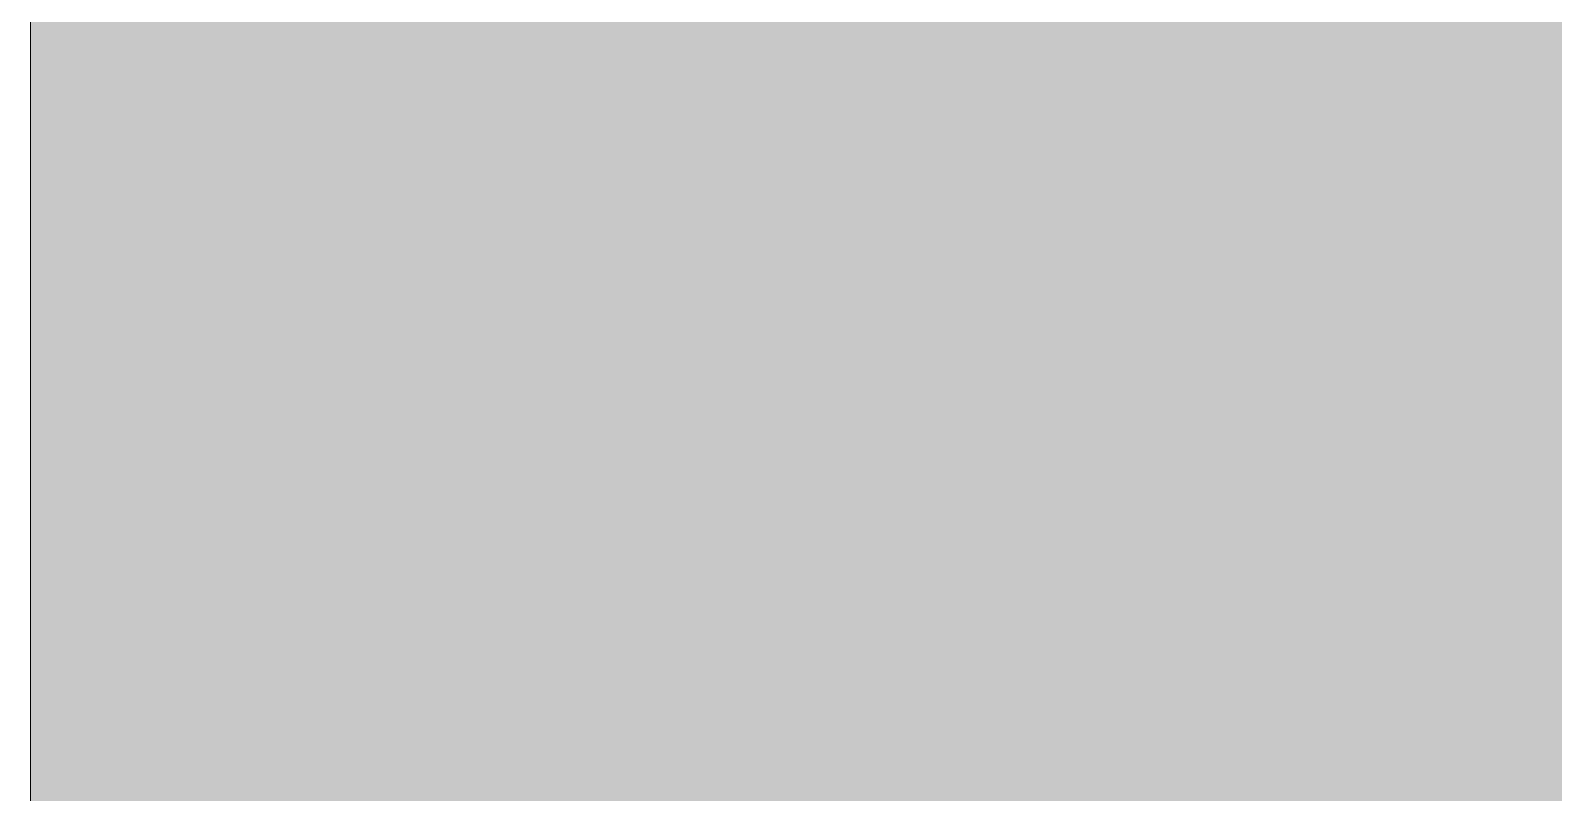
# Model space of a CAD drawing. Header units: millimetres. Extents: x 27500 to 33280, y -10980 to 420.
# Drawn here: x 28994.85 to 29039.13, y -6125.02 to -6102.86 of the extents above; entities that cross this region are included whole.
import ezdxf

# ---------------------------------------------------------------- set-up
doc = ezdxf.new("R2010")
doc.units = ezdxf.units.MM
for name, color, linetype, lineweight, true_color in [('CQEN_DETAIL', 7, 'Continuous', 5, 0x464d50), ('CQEN_HARDWARE', 7, 'Continuous', 5, 0x848c8f), ('CQEN_PLASTRON', 7, 'Continuous', 5, 0xd2d6d3)]:
    doc.layers.add(name, color=color, linetype=linetype, lineweight=lineweight, true_color=true_color)
doc.layers.add('LAYOUT_PARAMETERS', color=7, linetype='Continuous', plot=False)
doc.styles.add('LAYOUT_CONTACTOR_ARIAL', font='arial.ttf')
doc.styles.get("Standard").update_dxf_attribs({"font": 'arial.ttf'})

# ---------------------------------------------------------------- blocks, each defined once
blk = doc.blocks.new('SX_DYN_PLASTRON_KIT_G001')
at = {"layer": 'CQEN_HARDWARE'}
h = blk.add_hatch(color=256, dxfattribs=at)
h.paths.add_polyline_path([(5.5, 109), (18.712, 109), (18.933, 108.992), (19.153, 108.967), (19.37, 108.927), (19.584, 108.87), (19.793, 108.798), (19.996, 108.711), (20.193, 108.609), (20.381, 108.493), (20.56, 108.363), (20.729, 108.221), (20.887, 108.066), (29.5, 99), (30.4, 99), (30.4, 94), (29.5, 94), (29.5, 54), (30.4, 54), (30.4, 49), (29.5, 49), (20.887, 39.934), (20.729, 39.779), (20.56, 39.637), (20.381, 39.507), (20.193, 39.391), (19.996, 39.289), (19.793, 39.202), (19.584, 39.13), (19.37, 39.073), (19.153, 39.033), (18.933, 39.008), (18.712, 39), (5.5, 39), (5.265, 39.009), (5.031, 39.037), (4.8, 39.083), (4.573, 39.147), (4.352, 39.228), (4.138, 39.327), (3.933, 39.442), (3.737, 39.573), (3.552, 39.719), (3.379, 39.879), (3.219, 40.052), (3.073, 40.237), (2.942, 40.433), (2.827, 40.638), (2.728, 40.852), (2.647, 41.073), (2.583, 41.3), (2.537, 41.531), (2.509, 41.765), (2.5, 42), (2.5, 52.75), (5.397, 52.75), (5.397, 53.5), (4.647, 53.5), (4.647, 63.5), (17, 63.5), (17.235, 63.509), (17.469, 63.537), (17.7, 63.583), (17.927, 63.647), (18.148, 63.728), (18.362, 63.827), (18.567, 63.942), (18.763, 64.073), (18.948, 64.219), (19.121, 64.379), (19.281, 64.552), (19.427, 64.737), (19.558, 64.933), (19.673, 65.138), (19.772, 65.352), (19.853, 65.573), (19.917, 65.8), (19.963, 66.031), (19.991, 66.265), (20, 66.5), (20, 81.5), (19.991, 81.735), (19.963, 81.969), (19.917, 82.2), (19.853, 82.427), (19.772, 82.648), (19.673, 82.862), (19.558, 83.067), (19.427, 83.263), (19.281, 83.448), (19.121, 83.621), (18.948, 83.781), (18.763, 83.927), (18.567, 84.058), (18.362, 84.173), (18.148, 84.272), (17.927, 84.353), (17.7, 84.417), (17.469, 84.463), (17.235, 84.491), (17, 84.5), (4.647, 84.5), (4.647, 94.5), (5.397, 94.5), (5.397, 95.25), (2.5, 95.25), (2.5, 106), (2.509, 106.235), (2.537, 106.469), (2.583, 106.7), (2.647, 106.927), (2.728, 107.148), (2.827, 107.362), (2.942, 107.567), (3.073, 107.763), (3.219, 107.948), (3.379, 108.121), (3.552, 108.281), (3.737, 108.427), (3.933, 108.558), (4.138, 108.673), (4.352, 108.772), (4.573, 108.853), (4.8, 108.917), (5.031, 108.963), (5.265, 108.991)])
h.paths.add_polyline_path([(5.5, 99), (5.514, 98.647), (5.555, 98.296), (5.624, 97.949), (5.72, 97.609), (5.843, 97.278), (5.99, 96.957), (6.163, 96.649), (6.359, 96.355), (6.578, 96.077), (6.818, 95.818), (7.077, 95.578), (7.355, 95.359), (7.649, 95.163), (7.957, 94.99), (8.278, 94.843), (8.609, 94.72), (8.949, 94.624), (9.296, 94.555), (9.647, 94.514), (10, 94.5), (10.353, 94.514), (10.704, 94.555), (11.051, 94.624), (11.391, 94.72), (11.722, 94.843), (12.043, 94.99), (12.351, 95.163), (12.645, 95.359), (12.923, 95.578), (13.182, 95.818), (13.422, 96.077), (13.641, 96.355), (13.837, 96.649), (14.01, 96.957), (14.157, 97.278), (14.28, 97.609), (14.376, 97.949), (14.445, 98.296), (14.486, 98.647), (14.5, 99), (14.486, 99.353), (14.445, 99.704), (14.376, 100.051), (14.28, 100.391), (14.157, 100.722), (14.01, 101.043), (13.837, 101.351), (13.641, 101.645), (13.422, 101.923), (13.182, 102.182), (12.923, 102.422), (12.645, 102.641), (12.351, 102.837), (12.043, 103.01), (11.722, 103.157), (11.391, 103.28), (11.051, 103.376), (10.704, 103.445), (10.353, 103.486), (10, 103.5), (9.647, 103.486), (9.296, 103.445), (8.949, 103.376), (8.609, 103.28), (8.278, 103.157), (7.957, 103.01), (7.649, 102.837), (7.355, 102.641), (7.077, 102.422), (6.818, 102.182), (6.578, 101.923), (6.359, 101.645), (6.163, 101.351), (5.99, 101.043), (5.843, 100.722), (5.72, 100.391), (5.624, 100.051), (5.555, 99.704), (5.514, 99.353)], flags=0)
h.paths.add_polyline_path([(5.5, 49), (5.514, 48.647), (5.555, 48.296), (5.624, 47.949), (5.72, 47.609), (5.843, 47.278), (5.99, 46.957), (6.163, 46.649), (6.359, 46.355), (6.578, 46.077), (6.818, 45.818), (7.077, 45.578), (7.355, 45.359), (7.649, 45.163), (7.957, 44.99), (8.278, 44.843), (8.609, 44.72), (8.949, 44.624), (9.296, 44.555), (9.647, 44.514), (10, 44.5), (10.353, 44.514), (10.704, 44.555), (11.051, 44.624), (11.391, 44.72), (11.722, 44.843), (12.043, 44.99), (12.351, 45.163), (12.645, 45.359), (12.923, 45.578), (13.182, 45.818), (13.422, 46.077), (13.641, 46.355), (13.837, 46.649), (14.01, 46.957), (14.157, 47.278), (14.28, 47.609), (14.376, 47.949), (14.445, 48.296), (14.486, 48.647), (14.5, 49), (14.486, 49.353), (14.445, 49.704), (14.376, 50.051), (14.28, 50.391), (14.157, 50.722), (14.01, 51.043), (13.837, 51.351), (13.641, 51.645), (13.422, 51.923), (13.182, 52.182), (12.923, 52.422), (12.645, 52.641), (12.351, 52.837), (12.043, 53.01), (11.722, 53.157), (11.391, 53.28), (11.051, 53.376), (10.704, 53.445), (10.353, 53.486), (10, 53.5), (9.647, 53.486), (9.296, 53.445), (8.949, 53.376), (8.609, 53.28), (8.278, 53.157), (7.957, 53.01), (7.649, 52.837), (7.355, 52.641), (7.077, 52.422), (6.818, 52.182), (6.578, 51.923), (6.359, 51.645), (6.163, 51.351), (5.99, 51.043), (5.843, 50.722), (5.72, 50.391), (5.624, 50.051), (5.555, 49.704), (5.514, 49.353)], flags=0)
h = blk.add_hatch(color=256, dxfattribs=at)
h.paths.add_polyline_path([(29.5, 99), (20.887, 108.066), (20.729, 108.221), (20.56, 108.363), (20.381, 108.493), (20.193, 108.609), (19.996, 108.711), (19.793, 108.798), (19.584, 108.87), (19.37, 108.927), (19.153, 108.967), (18.933, 108.992), (18.712, 109), (5.5, 109), (5.265, 108.991), (5.031, 108.963), (4.8, 108.917), (4.573, 108.853), (4.352, 108.772), (4.138, 108.673), (3.933, 108.558), (3.737, 108.427), (3.552, 108.281), (3.379, 108.121), (3.219, 107.948), (3.073, 107.763), (2.942, 107.567), (2.827, 107.362), (2.728, 107.148), (2.647, 106.927), (2.583, 106.7), (2.537, 106.469), (2.509, 106.235), (2.5, 106), (2.5, 95.25), (5.397, 95.25), (5.397, 94.5), (4.647, 94.5), (4.647, 84.5), (17, 84.5), (17.235, 84.491), (17.469, 84.463), (17.7, 84.417), (17.927, 84.353), (18.148, 84.272), (18.362, 84.173), (18.567, 84.058), (18.763, 83.927), (18.948, 83.781), (19.121, 83.621), (19.281, 83.448), (19.427, 83.263), (19.558, 83.067), (19.673, 82.862), (19.772, 82.648), (19.853, 82.427), (19.917, 82.2), (19.963, 81.969), (19.991, 81.735), (20, 81.5), (20, 66.5), (19.991, 66.265), (19.963, 66.031), (19.917, 65.8), (19.853, 65.573), (19.772, 65.352), (19.673, 65.138), (19.558, 64.933), (19.427, 64.737), (19.281, 64.552), (19.121, 64.379), (18.948, 64.219), (18.763, 64.073), (18.567, 63.942), (18.362, 63.827), (18.148, 63.728), (17.927, 63.647), (17.7, 63.583), (17.469, 63.537), (17.235, 63.509), (17, 63.5), (4.647, 63.5), (4.647, 53.5), (5.397, 53.5), (5.397, 52.75), (2.5, 52.75), (2.5, 42), (2.509, 41.765), (2.537, 41.531), (2.583, 41.3), (2.647, 41.073), (2.728, 40.852), (2.827, 40.638), (2.942, 40.433), (3.073, 40.237), (3.219, 40.052), (3.379, 39.879), (3.552, 39.719), (3.737, 39.573), (3.933, 39.442), (4.138, 39.327), (4.352, 39.228), (4.573, 39.147), (4.8, 39.083), (5.031, 39.037), (5.265, 39.009), (5.5, 39), (18.712, 39), (18.933, 39.008), (19.153, 39.033), (19.37, 39.073), (19.584, 39.13), (19.793, 39.202), (19.996, 39.289), (20.193, 39.391), (20.381, 39.507), (20.56, 39.637), (20.729, 39.779), (20.887, 39.934), (29.5, 49), (30.4, 49), (30.4, 54), (29.5, 54), (29.5, 94), (30.4, 94), (30.4, 99)])
h.paths.add_polyline_path([(14.5, 99), (14.486, 98.647), (14.445, 98.296), (14.376, 97.949), (14.28, 97.609), (14.157, 97.278), (14.01, 96.957), (13.837, 96.649), (13.641, 96.355), (13.422, 96.077), (13.182, 95.818), (12.923, 95.578), (12.645, 95.359), (12.351, 95.163), (12.043, 94.99), (11.722, 94.843), (11.391, 94.72), (11.051, 94.624), (10.704, 94.555), (10.353, 94.514), (10, 94.5), (9.647, 94.514), (9.296, 94.555), (8.949, 94.624), (8.609, 94.72), (8.278, 94.843), (7.957, 94.99), (7.649, 95.163), (7.355, 95.359), (7.077, 95.578), (6.818, 95.818), (6.578, 96.077), (6.359, 96.355), (6.163, 96.649), (5.99, 96.957), (5.843, 97.278), (5.72, 97.609), (5.624, 97.949), (5.555, 98.296), (5.514, 98.647), (5.5, 99), (5.514, 99.353), (5.555, 99.704), (5.624, 100.051), (5.72, 100.391), (5.843, 100.722), (5.99, 101.043), (6.163, 101.351), (6.359, 101.645), (6.578, 101.923), (6.818, 102.182), (7.077, 102.422), (7.355, 102.641), (7.649, 102.837), (7.957, 103.01), (8.278, 103.157), (8.609, 103.28), (8.949, 103.376), (9.296, 103.445), (9.647, 103.486), (10, 103.5), (10.353, 103.486), (10.704, 103.445), (11.051, 103.376), (11.391, 103.28), (11.722, 103.157), (12.043, 103.01), (12.351, 102.837), (12.645, 102.641), (12.923, 102.422), (13.182, 102.182), (13.422, 101.923), (13.641, 101.645), (13.837, 101.351), (14.01, 101.043), (14.157, 100.722), (14.28, 100.391), (14.376, 100.051), (14.445, 99.704), (14.486, 99.353)], flags=0)
h.paths.add_polyline_path([(14.5, 49), (14.486, 48.647), (14.445, 48.296), (14.376, 47.949), (14.28, 47.609), (14.157, 47.278), (14.01, 46.957), (13.837, 46.649), (13.641, 46.355), (13.422, 46.077), (13.182, 45.818), (12.923, 45.578), (12.645, 45.359), (12.351, 45.163), (12.043, 44.99), (11.722, 44.843), (11.391, 44.72), (11.051, 44.624), (10.704, 44.555), (10.353, 44.514), (10, 44.5), (9.647, 44.514), (9.296, 44.555), (8.949, 44.624), (8.609, 44.72), (8.278, 44.843), (7.957, 44.99), (7.649, 45.163), (7.355, 45.359), (7.077, 45.578), (6.818, 45.818), (6.578, 46.077), (6.359, 46.355), (6.163, 46.649), (5.99, 46.957), (5.843, 47.278), (5.72, 47.609), (5.624, 47.949), (5.555, 48.296), (5.514, 48.647), (5.5, 49), (5.514, 49.353), (5.555, 49.704), (5.624, 50.051), (5.72, 50.391), (5.843, 50.722), (5.99, 51.043), (6.163, 51.351), (6.359, 51.645), (6.578, 51.923), (6.818, 52.182), (7.077, 52.422), (7.355, 52.641), (7.649, 52.837), (7.957, 53.01), (8.278, 53.157), (8.609, 53.28), (8.949, 53.376), (9.296, 53.445), (9.647, 53.486), (10, 53.5), (10.353, 53.486), (10.704, 53.445), (11.051, 53.376), (11.391, 53.28), (11.722, 53.157), (12.043, 53.01), (12.351, 52.837), (12.645, 52.641), (12.923, 52.422), (13.182, 52.182), (13.422, 51.923), (13.641, 51.645), (13.837, 51.351), (14.01, 51.043), (14.157, 50.722), (14.28, 50.391), (14.376, 50.051), (14.445, 49.704), (14.486, 49.353)], flags=0)
h = blk.add_hatch(color=256, dxfattribs=at)
h.paths.add_polyline_path([(6.705, 93.575), (4.87, 93.575), (4.87, 93.705), (4.868, 93.744), (4.864, 93.782), (4.856, 93.82), (4.846, 93.857), (4.833, 93.894), (4.817, 93.929), (4.798, 93.963), (4.776, 93.995), (4.752, 94.025), (4.726, 94.054), (4.698, 94.08), (4.668, 94.104), (4.636, 94.126), (4.602, 94.145), (4.567, 94.161), (4.531, 94.175), (4.494, 94.186), (4.456, 94.193), (4.417, 94.198), (4.417, 103.802), (4.456, 103.807), (4.494, 103.814), (4.531, 103.825), (4.567, 103.839), (4.602, 103.855), (4.636, 103.874), (4.668, 103.896), (4.698, 103.92), (4.726, 103.946), (4.752, 103.975), (4.776, 104.005), (4.798, 104.037), (4.817, 104.071), (4.833, 104.106), (4.846, 104.143), (4.856, 104.18), (4.864, 104.218), (4.868, 104.256), (4.87, 104.295), (4.87, 104.425), (6.705, 104.425), (6.755, 104.384), (6.808, 104.346), (6.864, 104.313), (6.922, 104.283), (6.982, 104.258), (7.043, 104.237), (7.106, 104.221), (7.17, 104.209), (7.235, 104.202), (7.3, 104.2), (7.369, 104.203), (7.438, 104.211), (7.505, 104.224), (7.572, 104.242), (7.637, 104.265), (7.7, 104.294), (7.761, 104.327), (7.819, 104.364), (7.873, 104.406), (7.925, 104.452), (7.973, 104.502), (8.017, 104.555), (8.056, 104.612), (8.091, 104.671), (8.122, 104.733), (8.137, 104.764), (8.155, 104.794), (8.175, 104.822), (8.197, 104.849), (8.22, 104.874), (8.246, 104.897), (8.274, 104.918), (8.303, 104.937), (8.333, 104.953), (8.364, 104.967), (8.397, 104.979), (8.43, 104.988), (8.464, 104.995), (8.498, 104.999), (8.533, 105), (11.467, 105), (11.502, 104.999), (11.536, 104.995), (11.57, 104.988), (11.603, 104.979), (11.636, 104.967), (11.667, 104.953), (11.697, 104.937), (11.726, 104.918), (11.754, 104.897), (11.78, 104.874), (11.803, 104.849), (11.825, 104.822), (11.845, 104.794), (11.863, 104.764), (11.878, 104.733), (11.909, 104.671), (11.944, 104.612), (11.983, 104.555), (12.027, 104.502), (12.075, 104.452), (12.127, 104.406), (12.181, 104.364), (12.239, 104.327), (12.3, 104.294), (12.363, 104.265), (12.428, 104.242), (12.495, 104.224), (12.562, 104.211), (12.631, 104.203), (12.7, 104.2), (12.765, 104.202), (12.83, 104.209), (12.894, 104.221), (12.957, 104.237), (13.018, 104.258), (13.078, 104.283), (13.136, 104.313), (13.192, 104.346), (13.245, 104.384), (13.295, 104.425), (15.13, 104.425), (15.13, 104.295), (15.132, 104.256), (15.136, 104.218), (15.144, 104.18), (15.154, 104.143), (15.167, 104.106), (15.183, 104.071), (15.202, 104.037), (15.224, 104.005), (15.248, 103.975), (15.274, 103.946), (15.302, 103.92), (15.332, 103.896), (15.364, 103.874), (15.398, 103.855), (15.433, 103.839), (15.469, 103.825), (15.506, 103.814), (15.544, 103.807), (15.583, 103.802), (15.583, 94.198), (15.544, 94.193), (15.506, 94.186), (15.469, 94.175), (15.433, 94.161), (15.398, 94.145), (15.364, 94.126), (15.332, 94.104), (15.302, 94.08), (15.274, 94.054), (15.248, 94.025), (15.224, 93.995), (15.202, 93.963), (15.183, 93.929), (15.167, 93.894), (15.154, 93.857), (15.144, 93.82), (15.136, 93.782), (15.132, 93.744), (15.13, 93.705), (15.13, 93.575), (13.295, 93.575), (13.241, 93.619), (13.183, 93.659), (13.122, 93.695), (13.059, 93.725), (12.994, 93.751), (12.926, 93.771), (12.858, 93.786), (12.788, 93.796), (12.718, 93.8), (12.648, 93.798), (12.578, 93.792), (12.509, 93.779), (12.441, 93.762), (12.374, 93.739), (12.31, 93.711), (12.248, 93.678), (12.188, 93.64), (12.132, 93.598), (12.079, 93.552), (12.031, 93.501), (11.986, 93.447), (11.945, 93.39), (11.909, 93.33), (11.878, 93.267), (11.863, 93.236), (11.845, 93.206), (11.825, 93.178), (11.803, 93.151), (11.78, 93.126), (11.754, 93.103), (11.726, 93.082), (11.697, 93.063), (11.667, 93.047), (11.636, 93.033), (11.603, 93.021), (11.57, 93.012), (11.536, 93.005), (11.502, 93.001), (11.467, 93), (8.533, 93), (8.498, 93.001), (8.464, 93.005), (8.43, 93.012), (8.397, 93.021), (8.364, 93.033), (8.333, 93.047), (8.303, 93.063), (8.274, 93.082), (8.246, 93.103), (8.22, 93.126), (8.197, 93.151), (8.175, 93.178), (8.155, 93.206), (8.137, 93.236), (8.122, 93.267), (8.091, 93.33), (8.055, 93.39), (8.014, 93.447), (7.969, 93.501), (7.921, 93.552), (7.868, 93.598), (7.812, 93.64), (7.752, 93.678), (7.69, 93.711), (7.626, 93.739), (7.559, 93.762), (7.491, 93.779), (7.422, 93.792), (7.352, 93.798), (7.282, 93.8), (7.212, 93.796), (7.142, 93.786), (7.074, 93.771), (7.006, 93.751), (6.941, 93.725), (6.878, 93.695), (6.817, 93.659), (6.759, 93.619)])
h.paths.add_polyline_path([(10, 102.3), (9.741, 102.29), (9.484, 102.259), (9.23, 102.209), (8.98, 102.138), (8.737, 102.049), (8.502, 101.94), (8.276, 101.814), (8.06, 101.67), (7.857, 101.509), (7.667, 101.333), (7.491, 101.143), (7.33, 100.94), (7.186, 100.724), (7.06, 100.498), (6.951, 100.263), (6.862, 100.02), (6.791, 99.77), (6.741, 99.516), (6.71, 99.259), (6.7, 99), (6.71, 98.741), (6.741, 98.484), (6.791, 98.23), (6.862, 97.98), (6.951, 97.737), (7.06, 97.502), (7.186, 97.276), (7.33, 97.06), (7.491, 96.857), (7.667, 96.667), (7.857, 96.491), (8.06, 96.33), (8.276, 96.186), (8.502, 96.06), (8.737, 95.951), (8.98, 95.862), (9.23, 95.791), (9.484, 95.741), (9.741, 95.71), (10, 95.7), (10.259, 95.71), (10.516, 95.741), (10.77, 95.791), (11.02, 95.862), (11.263, 95.951), (11.498, 96.06), (11.724, 96.186), (11.94, 96.33), (12.143, 96.491), (12.333, 96.667), (12.509, 96.857), (12.67, 97.06), (12.814, 97.276), (12.94, 97.502), (13.049, 97.737), (13.138, 97.98), (13.209, 98.23), (13.259, 98.484), (13.29, 98.741), (13.3, 99), (13.29, 99.259), (13.259, 99.516), (13.209, 99.77), (13.138, 100.02), (13.049, 100.263), (12.94, 100.498), (12.814, 100.724), (12.67, 100.94), (12.509, 101.143), (12.333, 101.333), (12.143, 101.509), (11.94, 101.67), (11.724, 101.814), (11.498, 101.94), (11.263, 102.049), (11.02, 102.138), (10.77, 102.209), (10.516, 102.259), (10.259, 102.29)], flags=0)
h = blk.add_hatch(color=256, dxfattribs=at)
h.paths.add_polyline_path([(4.417, 94.198), (4.456, 94.193), (4.494, 94.186), (4.531, 94.175), (4.567, 94.161), (4.602, 94.145), (4.636, 94.126), (4.668, 94.104), (4.698, 94.08), (4.726, 94.054), (4.752, 94.025), (4.776, 93.995), (4.798, 93.963), (4.817, 93.929), (4.833, 93.894), (4.846, 93.857), (4.856, 93.82), (4.864, 93.782), (4.868, 93.744), (4.87, 93.705), (4.87, 93.575), (6.705, 93.575), (6.759, 93.619), (6.817, 93.659), (6.878, 93.695), (6.941, 93.725), (7.006, 93.751), (7.074, 93.771), (7.142, 93.786), (7.212, 93.796), (7.282, 93.8), (7.352, 93.798), (7.422, 93.792), (7.491, 93.779), (7.559, 93.762), (7.626, 93.739), (7.69, 93.711), (7.752, 93.678), (7.812, 93.64), (7.868, 93.598), (7.921, 93.552), (7.969, 93.501), (8.014, 93.447), (8.055, 93.39), (8.091, 93.33), (8.122, 93.267), (8.137, 93.236), (8.155, 93.206), (8.175, 93.178), (8.197, 93.151), (8.22, 93.126), (8.246, 93.103), (8.274, 93.082), (8.303, 93.063), (8.333, 93.047), (8.364, 93.033), (8.397, 93.021), (8.43, 93.012), (8.464, 93.005), (8.498, 93.001), (8.533, 93), (11.467, 93), (11.502, 93.001), (11.536, 93.005), (11.57, 93.012), (11.603, 93.021), (11.636, 93.033), (11.667, 93.047), (11.697, 93.063), (11.726, 93.082), (11.754, 93.103), (11.78, 93.126), (11.803, 93.151), (11.825, 93.178), (11.845, 93.206), (11.863, 93.236), (11.878, 93.267), (11.909, 93.33), (11.945, 93.39), (11.986, 93.447), (12.031, 93.501), (12.079, 93.552), (12.132, 93.598), (12.188, 93.64), (12.248, 93.678), (12.31, 93.711), (12.374, 93.739), (12.441, 93.762), (12.509, 93.779), (12.578, 93.792), (12.648, 93.798), (12.718, 93.8), (12.788, 93.796), (12.858, 93.786), (12.926, 93.771), (12.994, 93.751), (13.059, 93.725), (13.122, 93.695), (13.183, 93.659), (13.241, 93.619), (13.295, 93.575), (15.13, 93.575), (15.13, 93.705), (15.132, 93.744), (15.136, 93.782), (15.144, 93.82), (15.154, 93.857), (15.167, 93.894), (15.183, 93.929), (15.202, 93.963), (15.224, 93.995), (15.248, 94.025), (15.274, 94.054), (15.302, 94.08), (15.332, 94.104), (15.364, 94.126), (15.398, 94.145), (15.433, 94.161), (15.469, 94.175), (15.506, 94.186), (15.544, 94.193), (15.583, 94.198), (15.583, 103.802), (15.544, 103.807), (15.506, 103.814), (15.469, 103.825), (15.433, 103.839), (15.398, 103.855), (15.364, 103.874), (15.332, 103.896), (15.302, 103.92), (15.274, 103.946), (15.248, 103.975), (15.224, 104.005), (15.202, 104.037), (15.183, 104.071), (15.167, 104.106), (15.154, 104.143), (15.144, 104.18), (15.136, 104.218), (15.132, 104.256), (15.13, 104.295), (15.13, 104.425), (13.295, 104.425), (13.245, 104.384), (13.192, 104.346), (13.136, 104.313), (13.078, 104.283), (13.018, 104.258), (12.957, 104.237), (12.894, 104.221), (12.83, 104.209), (12.765, 104.202), (12.7, 104.2), (12.631, 104.203), (12.562, 104.211), (12.495, 104.224), (12.428, 104.242), (12.363, 104.265), (12.3, 104.294), (12.239, 104.327), (12.181, 104.364), (12.127, 104.406), (12.075, 104.452), (12.027, 104.502), (11.983, 104.555), (11.944, 104.612), (11.909, 104.671), (11.878, 104.733), (11.863, 104.764), (11.845, 104.794), (11.825, 104.822), (11.803, 104.849), (11.78, 104.874), (11.754, 104.897), (11.726, 104.918), (11.697, 104.937), (11.667, 104.953), (11.636, 104.967), (11.603, 104.979), (11.57, 104.988), (11.536, 104.995), (11.502, 104.999), (11.467, 105), (8.533, 105), (8.498, 104.999), (8.464, 104.995), (8.43, 104.988), (8.397, 104.979), (8.364, 104.967), (8.333, 104.953), (8.303, 104.937), (8.274, 104.918), (8.246, 104.897), (8.22, 104.874), (8.197, 104.849), (8.175, 104.822), (8.155, 104.794), (8.137, 104.764), (8.122, 104.733), (8.091, 104.671), (8.056, 104.612), (8.017, 104.555), (7.973, 104.502), (7.925, 104.452), (7.873, 104.406), (7.819, 104.364), (7.761, 104.327), (7.7, 104.294), (7.637, 104.265), (7.572, 104.242), (7.505, 104.224), (7.438, 104.211), (7.369, 104.203), (7.3, 104.2), (7.235, 104.202), (7.17, 104.209), (7.106, 104.221), (7.043, 104.237), (6.982, 104.258), (6.922, 104.283), (6.864, 104.313), (6.808, 104.346), (6.755, 104.384), (6.705, 104.425), (4.87, 104.425), (4.87, 104.295), (4.868, 104.256), (4.864, 104.218), (4.856, 104.18), (4.846, 104.143), (4.833, 104.106), (4.817, 104.071), (4.798, 104.037), (4.776, 104.005), (4.752, 103.975), (4.726, 103.946), (4.698, 103.92), (4.668, 103.896), (4.636, 103.874), (4.602, 103.855), (4.567, 103.839), (4.531, 103.825), (4.494, 103.814), (4.456, 103.807), (4.417, 103.802)])
h.paths.add_polyline_path([(10, 95.7), (9.741, 95.71), (9.484, 95.741), (9.23, 95.791), (8.98, 95.862), (8.737, 95.951), (8.502, 96.06), (8.276, 96.186), (8.06, 96.33), (7.857, 96.491), (7.667, 96.667), (7.491, 96.857), (7.33, 97.06), (7.186, 97.276), (7.06, 97.502), (6.951, 97.737), (6.862, 97.98), (6.791, 98.23), (6.741, 98.484), (6.71, 98.741), (6.7, 99), (6.71, 99.259), (6.741, 99.516), (6.791, 99.77), (6.862, 100.02), (6.951, 100.263), (7.06, 100.498), (7.186, 100.724), (7.33, 100.94), (7.491, 101.143), (7.667, 101.333), (7.857, 101.509), (8.06, 101.67), (8.276, 101.814), (8.502, 101.94), (8.737, 102.049), (8.98, 102.138), (9.23, 102.209), (9.484, 102.259), (9.741, 102.29), (10, 102.3), (10.259, 102.29), (10.516, 102.259), (10.77, 102.209), (11.02, 102.138), (11.263, 102.049), (11.498, 101.94), (11.724, 101.814), (11.94, 101.67), (12.143, 101.509), (12.333, 101.333), (12.509, 101.143), (12.67, 100.94), (12.814, 100.724), (12.94, 100.498), (13.049, 100.263), (13.138, 100.02), (13.209, 99.77), (13.259, 99.516), (13.29, 99.259), (13.3, 99), (13.29, 98.741), (13.259, 98.484), (13.209, 98.23), (13.138, 97.98), (13.049, 97.737), (12.94, 97.502), (12.814, 97.276), (12.67, 97.06), (12.509, 96.857), (12.333, 96.667), (12.143, 96.491), (11.94, 96.33), (11.724, 96.186), (11.498, 96.06), (11.263, 95.951), (11.02, 95.862), (10.77, 95.791), (10.516, 95.741), (10.259, 95.71)], flags=0)
for points in [[(6.406, 105), (4.87, 105), (4.87, 104.55), (6.588, 104.55), (6.552, 104.6), (6.519, 104.652), (6.491, 104.706), (6.466, 104.762), (6.445, 104.82), (6.428, 104.879), (6.414, 104.939)], [(13.412, 104.55), (15.13, 104.55), (15.13, 105), (13.594, 105), (13.586, 104.939), (13.572, 104.879), (13.555, 104.82), (13.534, 104.762), (13.509, 104.706), (13.481, 104.652), (13.448, 104.6)], [(5.738, 95.052), (5.738, 102.948), (4.362, 103.8), (4.125, 103.8), (4.125, 94.2), (4.362, 94.2)], [(14.263, 102.948), (14.263, 95.052), (15.638, 94.2), (15.875, 94.2), (15.875, 103.8), (15.638, 103.8)], [(5.738, 102.876), (5.738, 95.124), (3.9, 95.124), (3.9, 102.876)], [(3.9, 102.85), (3.9, 95.15), (5.738, 95.15), (5.738, 102.85)], [(16.1, 102.876), (16.1, 95.124), (14.263, 95.124), (14.263, 102.876)], [(14.263, 102.85), (14.263, 95.15), (16.1, 95.15), (16.1, 102.85)], [(9.731, 101.431), (9.923, 101.444), (10.115, 101.443), (10.306, 101.426), (10.496, 101.395), (10.682, 101.348), (10.864, 101.288), (11.041, 101.213), (11.211, 101.124), (11.374, 101.023), (11.529, 100.909), (11.674, 100.783), (11.809, 100.646), (11.932, 100.499), (12.044, 100.343), (12.143, 100.178), (12.229, 100.007), (12.301, 99.829), (12.359, 99.646), (12.402, 99.458), (12.431, 99.269), (12.444, 99.077), (12.443, 98.885), (12.426, 98.694), (12.395, 98.504), (12.348, 98.318), (12.288, 98.136), (12.213, 97.959), (12.124, 97.789), (12.023, 97.626), (11.909, 97.471), (11.783, 97.326), (11.646, 97.191), (11.499, 97.068), (11.343, 96.956), (11.178, 96.857), (11.007, 96.771), (10.829, 96.699), (10.646, 96.641), (10.458, 96.598), (10.269, 96.569), (10.077, 96.556), (9.885, 96.557), (9.694, 96.574), (9.504, 96.605), (9.318, 96.652), (9.136, 96.712), (8.959, 96.787), (8.789, 96.876), (8.626, 96.977), (8.471, 97.091), (8.326, 97.217), (8.191, 97.354), (8.068, 97.501), (7.956, 97.657), (7.857, 97.822), (7.771, 97.993), (7.699, 98.171), (7.641, 98.354), (7.598, 98.542), (7.569, 98.731), (7.556, 98.923), (7.557, 99.115), (7.574, 99.306), (7.605, 99.496), (7.652, 99.682), (7.712, 99.864), (7.787, 100.041), (7.876, 100.211), (7.977, 100.374), (8.091, 100.529), (8.217, 100.674), (8.354, 100.809), (8.501, 100.932), (8.657, 101.044), (8.822, 101.143), (8.993, 101.229), (9.171, 101.301), (9.354, 101.359), (9.542, 101.402)], [(32.5, 52), (32.5, 96), (31, 96), (31, 52)], [(31, 94), (32.5, 94), (32.5, 89), (31, 89)], [(6.588, 93.45), (4.87, 93.45), (4.87, 93), (6.406, 93), (6.414, 93.061), (6.428, 93.121), (6.445, 93.18), (6.466, 93.238), (6.491, 93.294), (6.519, 93.348), (6.552, 93.4)], [(13.594, 93), (15.13, 93), (15.13, 93.45), (13.412, 93.45), (13.448, 93.4), (13.481, 93.348), (13.509, 93.294), (13.534, 93.238), (13.555, 93.18), (13.572, 93.121), (13.586, 93.061)], [(880.253, 91.5), (880.253, 88.5), (5.253, 88.5), (5.253, 91.5)], [(880.253, 88.5), (880.253, 91.5), (5.253, 91.5), (5.253, 88.5)]]:
    blk.add_hatch(color=256, dxfattribs=at).paths.add_polyline_path(points)
h = blk.add_hatch(color=256, dxfattribs=at)
h.paths.add_polyline_path([(10.635, 93.25), (11.085, 93.318), (11.527, 93.42), (11.96, 93.557), (12.381, 93.728), (12.787, 93.931), (13.177, 94.165), (13.546, 94.429), (13.894, 94.722), (14.217, 95.04), (14.515, 95.383), (14.785, 95.749), (15.025, 96.134), (15.235, 96.537), (15.412, 96.956), (15.555, 97.387), (15.665, 97.827), (15.739, 98.276), (15.779, 98.728), (15.782, 99.182), (15.75, 99.635), (15.682, 100.085), (15.58, 100.527), (15.443, 100.96), (15.272, 101.381), (15.069, 101.787), (14.835, 102.177), (14.571, 102.546), (14.278, 102.894), (13.96, 103.217), (13.617, 103.515), (13.251, 103.785), (12.866, 104.025), (12.463, 104.235), (12.044, 104.412), (11.613, 104.555), (11.173, 104.665), (10.724, 104.739), (10.272, 104.779), (9.818, 104.782), (9.365, 104.75), (8.915, 104.682), (8.473, 104.58), (8.04, 104.443), (7.619, 104.272), (7.213, 104.069), (6.823, 103.835), (6.454, 103.571), (6.106, 103.278), (5.783, 102.96), (5.485, 102.617), (5.215, 102.251), (4.975, 101.866), (4.765, 101.463), (4.588, 101.044), (4.445, 100.613), (4.335, 100.173), (4.261, 99.724), (4.221, 99.272), (4.218, 98.818), (4.25, 98.365), (4.318, 97.915), (4.42, 97.473), (4.557, 97.04), (4.728, 96.619), (4.931, 96.213), (5.165, 95.823), (5.429, 95.454), (5.722, 95.106), (6.04, 94.783), (6.383, 94.485), (6.749, 94.215), (7.134, 93.975), (7.537, 93.765), (7.956, 93.588), (8.387, 93.445), (8.827, 93.335), (9.276, 93.261), (9.728, 93.221), (10.182, 93.218)])
h.paths.add_polyline_path([(12.783, 99.308), (12.774, 99.261), (12.739, 99.21), (12.682, 99.156), (12.607, 99.097), (12.518, 99.033), (12.418, 98.964), (12.311, 98.888), (12.2, 98.807), (12.09, 98.719), (11.984, 98.624), (11.886, 98.521), (11.8, 98.41), (11.729, 98.291), (11.677, 98.164), (11.643, 98.029), (11.625, 97.889), (11.62, 97.747), (11.624, 97.605), (11.636, 97.465), (11.652, 97.331), (11.669, 97.204), (11.686, 97.087), (11.697, 96.982), (11.702, 96.892), (11.697, 96.819), (11.678, 96.767), (11.645, 96.736), (11.594, 96.728), (11.528, 96.739), (11.448, 96.765), (11.355, 96.805), (11.252, 96.853), (11.139, 96.906), (11.017, 96.962), (10.89, 97.016), (10.757, 97.065), (10.62, 97.106), (10.482, 97.135), (10.343, 97.149), (10.205, 97.145), (10.069, 97.119), (9.937, 97.075), (9.808, 97.016), (9.684, 96.947), (9.565, 96.87), (9.452, 96.789), (9.346, 96.708), (9.247, 96.631), (9.157, 96.562), (9.075, 96.503), (9.002, 96.46), (8.94, 96.434), (8.889, 96.431), (8.85, 96.454), (8.82, 96.502), (8.799, 96.571), (8.784, 96.66), (8.773, 96.765), (8.763, 96.883), (8.752, 97.011), (8.738, 97.145), (8.719, 97.284), (8.693, 97.424), (8.657, 97.561), (8.609, 97.694), (8.546, 97.818), (8.468, 97.931), (8.372, 98.032), (8.264, 98.121), (8.146, 98.2), (8.022, 98.269), (7.895, 98.331), (7.77, 98.387), (7.649, 98.437), (7.536, 98.482), (7.434, 98.525), (7.348, 98.566), (7.281, 98.607), (7.236, 98.649), (7.217, 98.692), (7.226, 98.739), (7.261, 98.79), (7.318, 98.844), (7.393, 98.903), (7.482, 98.967), (7.582, 99.036), (7.689, 99.112), (7.8, 99.193), (7.91, 99.281), (8.016, 99.376), (8.114, 99.479), (8.2, 99.59), (8.271, 99.709), (8.323, 99.836), (8.357, 99.971), (8.375, 100.111), (8.38, 100.253), (8.376, 100.395), (8.364, 100.535), (8.348, 100.669), (8.331, 100.796), (8.314, 100.913), (8.303, 101.018), (8.298, 101.108), (8.303, 101.181), (8.322, 101.233), (8.355, 101.264), (8.406, 101.272), (8.472, 101.261), (8.552, 101.235), (8.645, 101.195), (8.748, 101.147), (8.861, 101.094), (8.983, 101.038), (9.11, 100.984), (9.243, 100.935), (9.38, 100.894), (9.518, 100.865), (9.657, 100.851), (9.795, 100.855), (9.931, 100.881), (10.063, 100.925), (10.192, 100.984), (10.316, 101.053), (10.435, 101.13), (10.548, 101.211), (10.654, 101.292), (10.753, 101.369), (10.843, 101.438), (10.925, 101.497), (10.998, 101.54), (11.06, 101.566), (11.111, 101.569), (11.15, 101.546), (11.18, 101.498), (11.201, 101.429), (11.216, 101.34), (11.227, 101.235), (11.237, 101.117), (11.248, 100.989), (11.262, 100.855), (11.281, 100.716), (11.307, 100.576), (11.343, 100.439), (11.391, 100.306), (11.454, 100.182), (11.532, 100.069), (11.628, 99.968), (11.736, 99.879), (11.854, 99.8), (11.978, 99.731), (12.105, 99.669), (12.23, 99.613), (12.351, 99.563), (12.464, 99.518), (12.566, 99.475), (12.652, 99.434), (12.719, 99.393), (12.764, 99.351)], flags=0)
h = blk.add_hatch(color=256, dxfattribs=at)
h.paths.add_polyline_path([(4.308, 94.987), (4.308, 103.013), (4.321, 103.084), (4.339, 103.153), (4.363, 103.221), (4.392, 103.286), (4.426, 103.349), (4.465, 103.409), (4.509, 103.466), (4.557, 103.519), (4.609, 103.569), (4.665, 103.613), (4.724, 103.654), (4.786, 103.689), (4.851, 103.72), (4.918, 103.745), (4.987, 103.764), (5.057, 103.779), (5.128, 103.787), (5.2, 103.79), (14.8, 103.79), (14.872, 103.787), (14.943, 103.779), (15.013, 103.764), (15.082, 103.745), (15.149, 103.72), (15.214, 103.689), (15.276, 103.654), (15.335, 103.613), (15.391, 103.569), (15.443, 103.519), (15.491, 103.466), (15.535, 103.409), (15.574, 103.349), (15.608, 103.286), (15.637, 103.221), (15.661, 103.153), (15.679, 103.084), (15.692, 103.013), (15.692, 94.987), (15.679, 94.916), (15.661, 94.847), (15.637, 94.779), (15.608, 94.714), (15.574, 94.651), (15.535, 94.591), (15.491, 94.534), (15.443, 94.481), (15.391, 94.431), (15.335, 94.387), (15.276, 94.346), (15.214, 94.311), (15.149, 94.28), (15.082, 94.255), (15.013, 94.236), (14.943, 94.221), (14.872, 94.213), (14.8, 94.21), (5.2, 94.21), (5.128, 94.213), (5.057, 94.221), (4.987, 94.236), (4.918, 94.255), (4.851, 94.28), (4.786, 94.311), (4.724, 94.346), (4.665, 94.387), (4.609, 94.431), (4.557, 94.481), (4.509, 94.534), (4.465, 94.591), (4.426, 94.651), (4.392, 94.714), (4.363, 94.779), (4.339, 94.847), (4.321, 94.916)])
h.paths.add_polyline_path([(10, 96.042), (10.232, 96.051), (10.463, 96.078), (10.691, 96.123), (10.914, 96.186), (11.132, 96.267), (11.343, 96.364), (11.546, 96.477), (11.739, 96.607), (11.921, 96.75), (12.092, 96.908), (12.25, 97.079), (12.393, 97.261), (12.523, 97.454), (12.636, 97.657), (12.733, 97.868), (12.814, 98.086), (12.877, 98.309), (12.922, 98.537), (12.949, 98.768), (12.959, 99), (12.949, 99.232), (12.922, 99.463), (12.877, 99.691), (12.814, 99.914), (12.733, 100.132), (12.636, 100.343), (12.523, 100.546), (12.393, 100.739), (12.25, 100.921), (12.092, 101.092), (11.921, 101.25), (11.739, 101.393), (11.546, 101.523), (11.343, 101.636), (11.132, 101.733), (10.914, 101.814), (10.691, 101.877), (10.463, 101.922), (10.232, 101.949), (10, 101.959), (9.768, 101.949), (9.537, 101.922), (9.309, 101.877), (9.086, 101.814), (8.868, 101.733), (8.657, 101.636), (8.454, 101.523), (8.261, 101.393), (8.079, 101.25), (7.908, 101.092), (7.75, 100.921), (7.607, 100.739), (7.477, 100.546), (7.364, 100.343), (7.267, 100.132), (7.186, 99.914), (7.123, 99.691), (7.078, 99.463), (7.051, 99.232), (7.042, 99), (7.051, 98.768), (7.078, 98.537), (7.123, 98.309), (7.186, 98.086), (7.267, 97.868), (7.364, 97.657), (7.477, 97.454), (7.607, 97.261), (7.75, 97.079), (7.908, 96.908), (8.079, 96.75), (8.261, 96.607), (8.454, 96.477), (8.657, 96.364), (8.868, 96.267), (9.086, 96.186), (9.309, 96.123), (9.537, 96.078), (9.768, 96.051)], flags=0)
h = blk.add_hatch(color=256, dxfattribs=at)
h.paths.add_polyline_path([(5.2, 103.79), (5.128, 103.787), (5.057, 103.779), (4.987, 103.764), (4.918, 103.745), (4.85, 103.719), (4.785, 103.689), (4.723, 103.653), (4.664, 103.613), (5.738, 102.948), (5.738, 95.052), (4.664, 94.387), (4.723, 94.347), (4.785, 94.311), (4.85, 94.281), (4.918, 94.255), (4.987, 94.236), (5.057, 94.221), (5.128, 94.213), (5.2, 94.21), (14.8, 94.21), (14.872, 94.213), (14.943, 94.221), (15.013, 94.236), (15.082, 94.255), (15.15, 94.281), (15.215, 94.311), (15.277, 94.347), (15.336, 94.387), (14.263, 95.052), (14.263, 102.948), (15.336, 103.613), (15.277, 103.653), (15.215, 103.689), (15.15, 103.719), (15.082, 103.745), (15.013, 103.764), (14.943, 103.779), (14.872, 103.787), (14.8, 103.79)])
h.paths.add_polyline_path([(10, 101.959), (10.232, 101.949), (10.463, 101.922), (10.691, 101.877), (10.914, 101.814), (11.132, 101.733), (11.343, 101.636), (11.546, 101.523), (11.739, 101.393), (11.921, 101.25), (12.092, 101.092), (12.25, 100.921), (12.393, 100.739), (12.523, 100.546), (12.636, 100.343), (12.733, 100.132), (12.814, 99.914), (12.877, 99.691), (12.922, 99.463), (12.949, 99.232), (12.959, 99), (12.949, 98.768), (12.922, 98.537), (12.877, 98.309), (12.814, 98.086), (12.733, 97.868), (12.636, 97.657), (12.523, 97.454), (12.393, 97.261), (12.25, 97.079), (12.092, 96.908), (11.921, 96.75), (11.739, 96.607), (11.546, 96.477), (11.343, 96.364), (11.132, 96.267), (10.914, 96.186), (10.691, 96.123), (10.463, 96.078), (10.232, 96.051), (10, 96.042), (9.768, 96.051), (9.537, 96.078), (9.309, 96.123), (9.086, 96.186), (8.868, 96.267), (8.657, 96.364), (8.454, 96.477), (8.261, 96.607), (8.079, 96.75), (7.908, 96.908), (7.75, 97.079), (7.607, 97.261), (7.477, 97.454), (7.364, 97.657), (7.267, 97.868), (7.186, 98.086), (7.123, 98.309), (7.078, 98.537), (7.051, 98.768), (7.042, 99), (7.051, 99.232), (7.078, 99.463), (7.123, 99.691), (7.186, 99.914), (7.267, 100.132), (7.364, 100.343), (7.477, 100.546), (7.607, 100.739), (7.75, 100.921), (7.908, 101.092), (8.079, 101.25), (8.261, 101.393), (8.454, 101.523), (8.657, 101.636), (8.868, 101.733), (9.086, 101.814), (9.309, 101.877), (9.537, 101.922), (9.768, 101.949)], flags=0)
h = blk.add_hatch(color=256, dxfattribs=at)
h.paths.add_polyline_path([(7.217, 98.692), (7.236, 98.649), (7.281, 98.607), (7.348, 98.566), (7.434, 98.525), (7.536, 98.482), (7.649, 98.437), (7.77, 98.387), (7.895, 98.331), (8.022, 98.269), (8.146, 98.2), (8.264, 98.121), (8.372, 98.032), (8.468, 97.931), (8.546, 97.818), (8.609, 97.694), (8.657, 97.561), (8.693, 97.424), (8.719, 97.284), (8.738, 97.145), (8.752, 97.011), (8.763, 96.883), (8.773, 96.765), (8.784, 96.66), (8.799, 96.571), (8.82, 96.502), (8.85, 96.454), (8.889, 96.431), (8.94, 96.434), (9.002, 96.46), (9.075, 96.503), (9.157, 96.562), (9.247, 96.631), (9.346, 96.708), (9.452, 96.789), (9.565, 96.87), (9.684, 96.947), (9.808, 97.016), (9.937, 97.075), (10.069, 97.119), (10.205, 97.145), (10.343, 97.149), (10.482, 97.135), (10.62, 97.106), (10.757, 97.065), (10.89, 97.016), (11.017, 96.962), (11.139, 96.906), (11.252, 96.853), (11.355, 96.805), (11.448, 96.765), (11.528, 96.739), (11.594, 96.728), (11.645, 96.736), (11.678, 96.767), (11.697, 96.819), (11.702, 96.892), (11.697, 96.982), (11.686, 97.087), (11.669, 97.204), (11.652, 97.331), (11.636, 97.465), (11.624, 97.605), (11.62, 97.747), (11.625, 97.889), (11.643, 98.029), (11.677, 98.164), (11.729, 98.291), (11.8, 98.41), (11.886, 98.521), (11.984, 98.624), (12.09, 98.719), (12.2, 98.807), (12.311, 98.888), (12.418, 98.964), (12.518, 99.033), (12.607, 99.097), (12.682, 99.156), (12.739, 99.21), (12.774, 99.261), (12.783, 99.308), (12.764, 99.351), (12.719, 99.393), (12.652, 99.434), (12.566, 99.475), (12.464, 99.518), (12.351, 99.563), (12.23, 99.613), (12.105, 99.669), (11.978, 99.731), (11.854, 99.8), (11.736, 99.879), (11.628, 99.968), (11.532, 100.069), (11.454, 100.182), (11.391, 100.306), (11.343, 100.439), (11.307, 100.576), (11.281, 100.716), (11.262, 100.855), (11.248, 100.989), (11.237, 101.117), (11.227, 101.235), (11.216, 101.34), (11.201, 101.429), (11.18, 101.498), (11.15, 101.546), (11.111, 101.569), (11.06, 101.566), (10.998, 101.54), (10.925, 101.497), (10.843, 101.438), (10.753, 101.369), (10.654, 101.292), (10.548, 101.211), (10.435, 101.13), (10.316, 101.053), (10.192, 100.984), (10.063, 100.925), (9.931, 100.881), (9.795, 100.855), (9.657, 100.851), (9.518, 100.865), (9.38, 100.894), (9.243, 100.935), (9.11, 100.984), (8.983, 101.038), (8.861, 101.094), (8.748, 101.147), (8.645, 101.195), (8.552, 101.235), (8.472, 101.261), (8.406, 101.272), (8.355, 101.264), (8.322, 101.233), (8.303, 101.181), (8.298, 101.108), (8.303, 101.018), (8.314, 100.913), (8.331, 100.796), (8.348, 100.669), (8.364, 100.535), (8.376, 100.395), (8.38, 100.253), (8.375, 100.111), (8.357, 99.971), (8.323, 99.836), (8.271, 99.709), (8.2, 99.59), (8.114, 99.479), (8.016, 99.376), (7.91, 99.281), (7.8, 99.193), (7.689, 99.112), (7.582, 99.036), (7.482, 98.967), (7.393, 98.903), (7.318, 98.844), (7.261, 98.79), (7.226, 98.739)])
h.paths.add_polyline_path([(9.797, 100.839), (9.942, 100.849), (10.087, 100.848), (10.232, 100.835), (10.375, 100.812), (10.516, 100.777), (10.654, 100.731), (10.788, 100.674), (10.916, 100.607), (11.04, 100.53), (11.157, 100.444), (11.266, 100.349), (11.368, 100.245), (11.462, 100.134), (11.546, 100.016), (11.621, 99.891), (11.686, 99.761), (11.741, 99.627), (11.784, 99.488), (11.817, 99.347), (11.839, 99.203), (11.849, 99.058), (11.848, 98.913), (11.835, 98.768), (11.812, 98.625), (11.777, 98.484), (11.731, 98.346), (11.674, 98.212), (11.607, 98.084), (11.53, 97.96), (11.444, 97.843), (11.349, 97.734), (11.245, 97.632), (11.134, 97.538), (11.016, 97.454), (10.891, 97.379), (10.761, 97.314), (10.627, 97.259), (10.488, 97.216), (10.347, 97.183), (10.203, 97.161), (10.058, 97.151), (9.913, 97.152), (9.768, 97.165), (9.625, 97.188), (9.484, 97.223), (9.346, 97.269), (9.212, 97.326), (9.084, 97.393), (8.96, 97.47), (8.843, 97.556), (8.734, 97.651), (8.632, 97.755), (8.538, 97.866), (8.454, 97.984), (8.379, 98.109), (8.314, 98.239), (8.259, 98.373), (8.216, 98.512), (8.183, 98.653), (8.161, 98.797), (8.151, 98.942), (8.152, 99.087), (8.165, 99.232), (8.188, 99.375), (8.223, 99.516), (8.269, 99.654), (8.326, 99.788), (8.393, 99.916), (8.47, 100.04), (8.556, 100.157), (8.651, 100.266), (8.755, 100.368), (8.866, 100.462), (8.984, 100.546), (9.109, 100.621), (9.239, 100.686), (9.373, 100.741), (9.512, 100.784), (9.653, 100.817)], flags=0)
at = {"layer": 'CQEN_PLASTRON'}
h = blk.add_hatch(color=256, dxfattribs=at)
h.paths.add_polyline_path([(2.1, 145.9), (881.9, 145.9), (881.9, 2.1), (2.1, 2.1)])
h.paths.add_polyline_path([(70.5, 52), (69.5, 50.5), (837.5, 50.5), (836.5, 52), (832.5, 52), (832.5, 96), (836.5, 96), (837.5, 97.5), (69.5, 97.5), (70.5, 96), (74.5, 96), (74.5, 52)], flags=0)
h.paths.add_polyline_path([(7.253, 76.364), (7.099, 75.785), (6.989, 75.195), (6.922, 74.599), (6.9, 74), (6.922, 73.401), (6.989, 72.805), (7.099, 72.215), (7.253, 71.636), (12.636, 66.253), (12.924, 66.171), (13.215, 66.099), (13.509, 66.038), (13.805, 65.989), (14.102, 65.95), (14.401, 65.922), (14.7, 65.906), (15, 65.9), (15.3, 65.906), (15.599, 65.922), (15.898, 65.95), (16.195, 65.989), (16.491, 66.038), (16.785, 66.099), (17.076, 66.171), (17.364, 66.253), (22.747, 71.636), (22.901, 72.215), (23.011, 72.805), (23.078, 73.401), (23.1, 74), (23.078, 74.599), (23.011, 75.195), (22.901, 75.785), (22.747, 76.364), (17.364, 81.747), (16.785, 81.901), (16.195, 82.011), (15.599, 82.078), (15, 82.1), (14.401, 82.078), (13.805, 82.011), (13.215, 81.901), (12.636, 81.747)], flags=0)
h.paths.add_polyline_path([(56.5, 97.5), (56.5, 74.25), (58, 75.25), (58, 96), (68, 96), (69, 97.5)], flags=0)
h.paths.add_polyline_path([(849, 75.25), (850.5, 74.25), (850.5, 97.5), (838, 97.5), (839, 96), (849, 96)], flags=0)
h.paths.add_polyline_path([(58, 72.75), (56.5, 73.75), (56.5, 50.5), (69, 50.5), (68, 52), (58, 52)], flags=0)
h.paths.add_polyline_path([(839, 52), (838, 50.5), (850.5, 50.5), (850.5, 73.75), (849, 72.75), (849, 52)], flags=0)
h = blk.add_hatch(color=256, dxfattribs=at)
h.paths.add_polyline_path([(881.9, 2.1), (881.9, 145.9), (2.1, 145.9), (2.1, 2.1)])
h.paths.add_polyline_path([(837.5, 50.5), (69.5, 50.5), (70.5, 52), (74.5, 52), (74.5, 96), (70.5, 96), (69.5, 97.5), (837.5, 97.5), (836.5, 96), (832.5, 96), (832.5, 52), (836.5, 52)], flags=0)
h.paths.add_polyline_path([(12.636, 66.253), (7.253, 71.636), (7.099, 72.215), (6.989, 72.805), (6.922, 73.401), (6.9, 74), (6.922, 74.599), (6.989, 75.195), (7.099, 75.785), (7.253, 76.364), (12.636, 81.747), (13.215, 81.901), (13.805, 82.011), (14.401, 82.078), (15, 82.1), (15.599, 82.078), (16.195, 82.011), (16.785, 81.901), (17.364, 81.747), (22.747, 76.364), (22.901, 75.785), (23.011, 75.195), (23.078, 74.599), (23.1, 74), (23.078, 73.401), (23.011, 72.805), (22.901, 72.215), (22.747, 71.636), (17.364, 66.253), (17.076, 66.171), (16.785, 66.099), (16.491, 66.038), (16.195, 65.989), (15.898, 65.95), (15.599, 65.922), (15.3, 65.906), (15, 65.9), (14.7, 65.906), (14.401, 65.922), (14.102, 65.95), (13.805, 65.989), (13.509, 66.038), (13.215, 66.099), (12.924, 66.171)], flags=0)
h.paths.add_polyline_path([(850.5, 97.5), (850.5, 74.25), (849, 75.25), (849, 96), (839, 96), (838, 97.5)], flags=0)
h.paths.add_polyline_path([(58, 75.25), (56.5, 74.25), (56.5, 97.5), (69, 97.5), (68, 96), (58, 96)], flags=0)
h.paths.add_polyline_path([(850.5, 50.5), (838, 50.5), (839, 52), (849, 52), (849, 72.75), (850.5, 73.75)], flags=0)
h.paths.add_polyline_path([(56.5, 50.5), (56.5, 73.75), (58, 72.75), (58, 52), (68, 52), (69, 50.5)], flags=0)
at = {"layer": 'CQEN_DETAIL'}
blk.add_line((2.1, 2.1), (2.1, 145.9), dxfattribs=at)
blk = doc.blocks.new('*U497')
blk.add_blockref('SX_DYN_PLASTRON_KIT_G001', (0, 0))
at = {"flags": 1}
for tag in ['WIDTH_MM', 'SOURCE_BLOCK', 'MODEL', 'HEIGHT_MM']:
    blk.add_attdef(tag, (0, 0), '', height=1, dxfattribs=at)
at = {"layer": 'LAYOUT_PARAMETERS', "style": 'LAYOUT_CONTACTOR_ARIAL', "flags": 1}
for tag in ['ARTICLE', 'APERTURE_HEIGHT_MM', 'APERTURE_WIDTH_MM', 'VIEW', 'SOURCE', 'CABINET_SECTION_WIDTH_MM', 'ROW_PITCH_MM', 'PLASTRON_WIDTH_MM', 'PLASTRON_HEIGHT_MM', 'ROWS', 'NOTE', 'MODULES_PER_ROW']:
    blk.add_attdef(tag, (0, 0), '', height=1.7, dxfattribs=at)

msp = doc.modelspace()

# ---------------------------------------------------------------- block references
msp.add_blockref('*U497', (28992.75, -6213))

doc.saveas('drawing.dxf')
